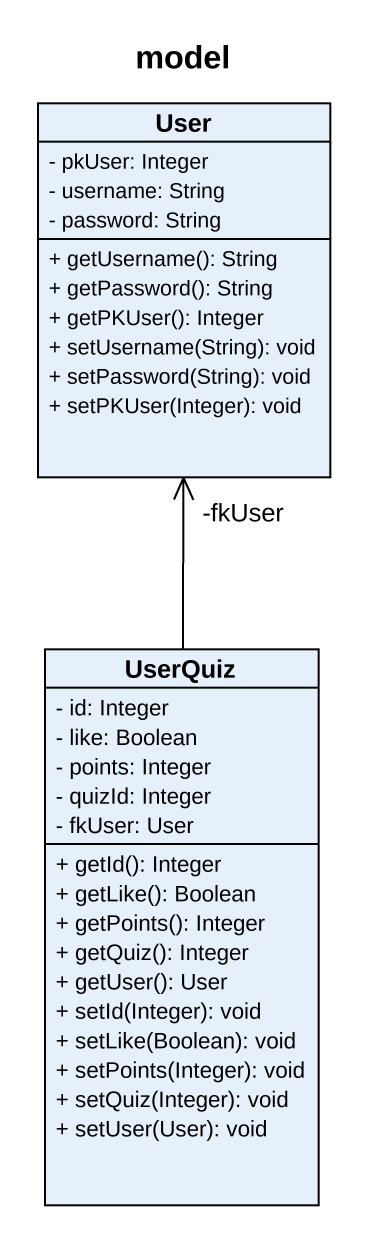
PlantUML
@startuml
title model
hide circle
hide empty members
skinparam classAttributeIconSize 0
class User {
  - pkUser: Integer
  - username: String
  - password: String
  + getUsername(): String
  + getPassword(): String
  + getPKUser(): Integer
  + setUsername(String): void
  + setPassword(String): void
  + setPKUser(Integer): void
}
class UserQuiz {
  - id: Integer
  - like: Boolean
  - points: Integer
  - quizId: Integer
  - fkUser: User
  + getId(): Integer
  + getLike(): Boolean
  + getPoints(): Integer
  + getQuiz(): Integer
  + getUser(): User
  + setId(Integer): void
  + setLike(Boolean): void
  + setPoints(Integer): void
  + setQuiz(Integer): void
  + setUser(User): void
}
UserQuiz -up-> "-fkUser" User
@enduml
